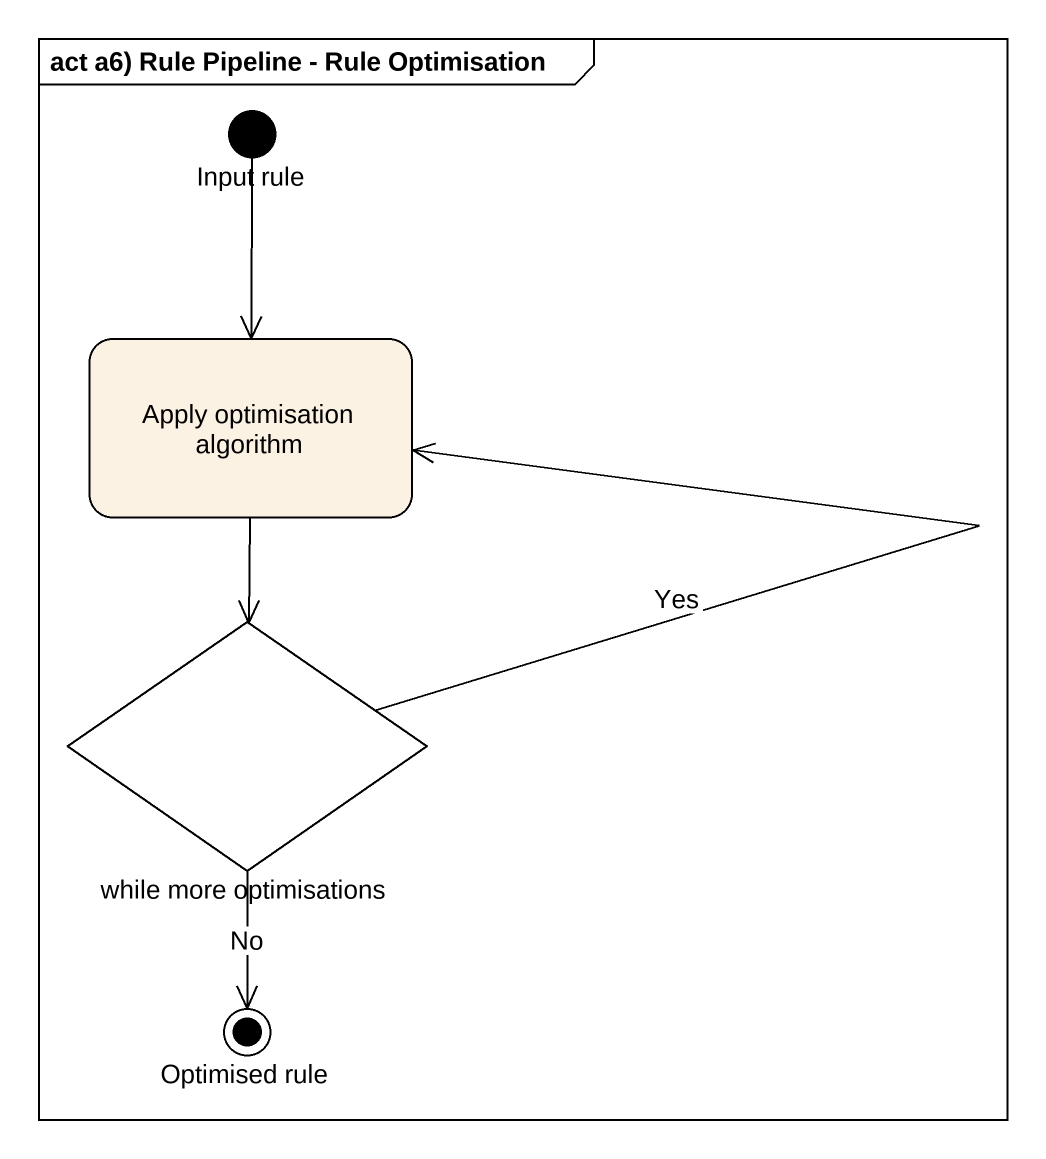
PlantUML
@startuml
mainframe act a6) Rule Pipeline - Rule Optimisation
hide empty description
state "Input rule" as Input_rule <<start>>
state "Apply optimisation algorithm" as Apply_optimisation_algorithm
state "while more optimisations" as while_more_optimisations <<choice>>
state "Optimised rule" as Optimised_rule <<end>>
Input_rule --> Apply_optimisation_algorithm
Apply_optimisation_algorithm --> while_more_optimisations
while_more_optimisations -up-> Apply_optimisation_algorithm : Yes
while_more_optimisations --> Optimised_rule : No
@enduml
